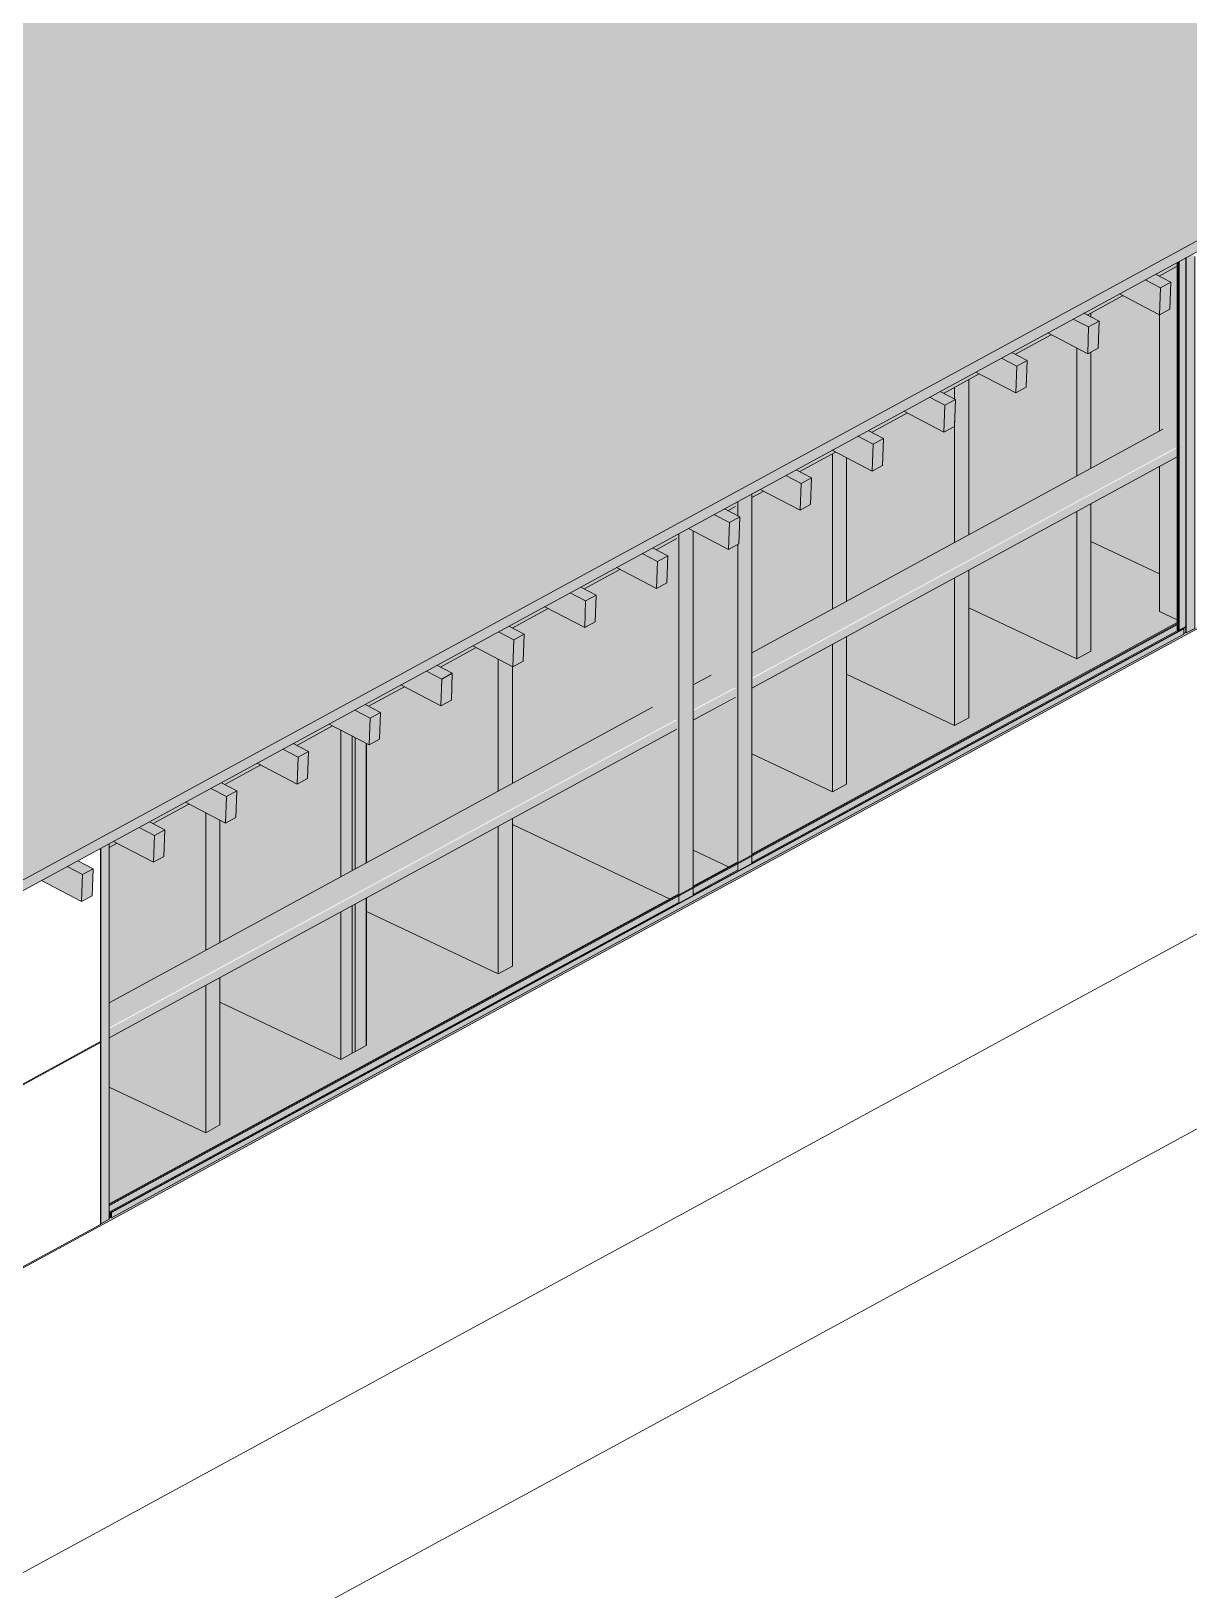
# Model space of a CAD drawing. Header units: inches. Extents: x 27328 to 52026, y -4075 to 4147.
# Drawn here: x 33915.2 to 34180.2, y 1420 to 1776.8 of the extents above; entities that cross this region are included whole.
import ezdxf

# ---------------------------------------------------------------- set-up
doc = ezdxf.new("R2010")
doc.units = ezdxf.units.IN
doc.header["$MEASUREMENT"] = 0
for name, color, linetype, lineweight in [('A-GLAZ-CWMG', 51, 'Continuous', 9), ('A-ROOF', 132, 'Continuous', 9), ('A-WALL', 113, 'Continuous', 9), ('A-WALL-PATT', 111, 'Continuous', 9), ('C-BLDG-PADS', 91, 'Continuous', 9), ('C-TOPO', 7, 'Continuous', 9), ('Conc', 7, 'Continuous', 9), ('I-WALL', 2, 'Continuous', 9), ('L-SITE-WALL', 31, 'Continuous', 9), ('S-BEAM', 12, 'Continuous', 9), ('S-COLS', 52, 'Continuous', 9)]:
    doc.layers.add(name, color=color, linetype=linetype, lineweight=lineweight)

# ---------------------------------------------------------------- blocks, each defined once
blk = doc.blocks.new('W-Wide Flange-Column - B2_D-V4-Axon - Looking North East')
at = {"layer": 'S-COLS'}
h = blk.add_hatch(color=256, dxfattribs=at)
h.paths.add_polyline_path([(33991.9, 1544.69), (33991.91, 1544.7), (33991.9, 1556.12)], flags=0)
h.paths.add_polyline_path([(33991.9, 1586.44), (33991.91, 1586.45), (33991.9, 1613.43)], flags=0)
for p, q in [((33991.91, 1613.76), (33991.91, 1586.54)), ((33991.91, 1578.38), (33991.91, 1544.7))]:
    blk.add_line(p, q, dxfattribs=at)
blk = doc.blocks.new('Girt_C - 8_D-1056689-Axon - Looking North East')
at = {"layer": 'S-BEAM'}
h = blk.add_hatch(color=256, dxfattribs=at)
h.paths.add_polyline_path([(33933.06, 1589.98), (33934.83, 1590.94), (33934.03, 1591.35), (33933.06, 1590.83)], flags=0)
h.paths.add_polyline_path([(33943.08, 1595.43), (33951.28, 1599.89), (33950.48, 1600.31), (33942.28, 1595.84), (33942.89, 1595.52)], flags=0)
h.paths.add_polyline_path([(33959.53, 1604.38), (33967.73, 1608.84), (33966.93, 1609.26), (33958.73, 1604.8), (33959.34, 1604.48)], flags=0)
h.paths.add_polyline_path([(33975.98, 1613.33), (33984.18, 1617.79), (33983.38, 1618.21), (33975.18, 1613.75), (33975.79, 1613.43)], flags=0)
h.paths.add_polyline_path([(33992.43, 1622.28), (34000.63, 1626.75), (33999.83, 1627.16), (33991.63, 1622.7), (33992.24, 1622.38)], flags=0)
h.paths.add_polyline_path([(34008.88, 1631.24), (34017.08, 1635.7), (34016.28, 1636.12), (34008.08, 1631.65), (34008.69, 1631.33)], flags=0)
h.paths.add_polyline_path([(34025.33, 1640.19), (34033.53, 1644.65), (34032.73, 1645.07), (34024.53, 1640.61), (34025.14, 1640.29)], flags=0)
h.paths.add_polyline_path([(34041.78, 1649.14), (34049.98, 1653.6), (34049.18, 1654.02), (34040.98, 1649.56), (34041.6, 1649.24)], flags=0)
h.paths.add_polyline_path([(34058.23, 1658.09), (34062.96, 1660.67), (34062.96, 1661.52), (34057.43, 1658.51), (34058.05, 1658.19)], flags=0)
h.paths.add_polyline_path([(34074.68, 1667.05), (34076.43, 1668), (34076.43, 1668.85), (34073.88, 1667.46), (34074.5, 1667.14)], flags=0)
h.paths.add_polyline_path([(34080.19, 1670.04), (34082.88, 1671.51), (34082.08, 1671.92), (34080.19, 1670.89)], flags=0)
h.paths.add_polyline_path([(34091.13, 1676), (34099.33, 1680.46), (34098.53, 1680.88), (34090.33, 1676.42), (34090.95, 1676.1)], flags=0)
h.paths.add_polyline_path([(34107.58, 1684.95), (34115.78, 1689.41), (34114.98, 1689.83), (34106.79, 1685.37), (34107.4, 1685.05)], flags=0)
h.paths.add_polyline_path([(34124.04, 1693.9), (34132.23, 1698.36), (34131.44, 1698.78), (34123.24, 1694.32), (34123.85, 1694)], flags=0)
h.paths.add_polyline_path([(34140.49, 1702.86), (34148.69, 1707.32), (34147.89, 1707.73), (34139.69, 1703.27), (34140.3, 1702.95)], flags=0)
h.paths.add_polyline_path([(34156.94, 1711.81), (34165.14, 1716.27), (34164.34, 1716.69), (34156.14, 1712.22), (34156.81, 1711.88)], flags=0)
h.paths.add_polyline_path([(34173.39, 1720.76), (34177.53, 1723.01), (34177.53, 1723.87), (34172.59, 1721.18), (34173.2, 1720.86)], flags=0)
for p, q in [((34173.39, 1720.76), (34177.53, 1723.01)), ((34157.06, 1711.88), (34165.14, 1716.27)), ((34140.49, 1702.86), (34148.69, 1707.32)), ((34124.04, 1693.9), (34132.23, 1698.36)), ((34107.58, 1684.95), (34115.78, 1689.41)), ((34091.13, 1676), (34099.33, 1680.46)), ((34080.19, 1670.04), (34082.88, 1671.51)), ((34074.68, 1667.05), (34076.43, 1668)), ((34058.23, 1658.09), (34062.96, 1660.67)), ((34041.78, 1649.14), (34049.98, 1653.6)), ((34025.33, 1640.19), (34033.53, 1644.65)), ((34008.88, 1631.24), (34017.08, 1635.7)), ((33992.43, 1622.28), (34000.63, 1626.75)), ((33975.98, 1613.33), (33984.18, 1617.79)), ((33959.53, 1604.38), (33967.73, 1608.84)), ((33943.08, 1595.43), (33951.28, 1599.89)), ((33933.06, 1589.98), (33934.83, 1590.94))]:
    blk.add_line(p, q, dxfattribs=at)
blk = doc.blocks.new('Rectangular Mullion - Profile_Polycarbonate_Lower-1032841-Axon - Looking North East')
at = {"layer": 'A-GLAZ-CWMG'}
h = blk.add_hatch(color=256, dxfattribs=at)
h.paths.add_polyline_path([(33933.06, 1508.13), (34063.48, 1579.1), (34063.23, 1579.22), (33933.06, 1508.34)], flags=0)
h.paths.add_polyline_path([(34066.72, 1580.86), (34076.95, 1586.43), (34076.69, 1586.55), (34066.72, 1581.01)], flags=0)
h.paths.add_polyline_path([(34080.19, 1588.19), (34177.57, 1641.41), (34177.53, 1641.43), (34080.19, 1588.46)], flags=0)
h = blk.add_hatch(color=256, dxfattribs=at)
h.paths.add_polyline_path([(33933.06, 1506.46), (34063.27, 1577.32), (34063.27, 1578.77), (33933.06, 1507.71), (33933.06, 1507.5)], flags=0)
h.paths.add_polyline_path([(34066.72, 1579.2), (34076.74, 1584.65), (34076.74, 1586.1), (34066.72, 1580.65)], flags=0)
h.paths.add_polyline_path([(34080.19, 1586.53), (34177.57, 1639.53), (34177.57, 1640.97), (34080.19, 1587.98)], flags=0)
for points in [[(33933.6, 1505.17), (34179.08, 1638.76), (34179.08, 1640.01), (33933.6, 1506.42)], [(33933.46, 1505.29), (33933.6, 1505.37), (33933.6, 1506.51), (33933.06, 1506.46), (33933.06, 1505.47)]]:
    blk.add_hatch(color=256, dxfattribs=at).paths.add_polyline_path(points, flags=0)
for p, q in [((33933.06, 1508.13), (34177.79, 1641.3)), ((34080.19, 1588.46), (34177.53, 1641.43)), ((34177.53, 1641.43), (34177.79, 1641.3)), ((34177.79, 1641.3), (34177.79, 1641.09)), ((33933.06, 1507.91), (34177.79, 1641.09)), ((33933.51, 1506.46), (34178.99, 1640.06)), ((33933.6, 1506.42), (34179.08, 1640.01)), ((33933.6, 1505.17), (34179.08, 1638.76)), ((34080.19, 1586.53), (34177.57, 1639.53)), ((34177.57, 1640.97), (34177.57, 1639.53)), ((34177.57, 1639.53), (34177.81, 1639.41)), ((34178.99, 1640.06), (34179.08, 1640.01)), ((34179.08, 1640.01), (34179.08, 1638.76)), ((34066.72, 1581.13), (34076.69, 1586.55)), ((34066.72, 1579.2), (34076.74, 1584.65)), ((33933.06, 1508.39), (34063.23, 1579.22)), ((33933.06, 1506.46), (34063.27, 1577.32)), ((33933.6, 1506.42), (33933.51, 1506.46)), ((33933.51, 1506.41), (33933.55, 1506.39)), ((33933.55, 1506.39), (33933.55, 1505.24)), ((33933.6, 1505.17), (33933.6, 1506.42)), ((33933.46, 1505.29), (33933.06, 1505.47)), ((33933.06, 1505.42), (33933.4, 1505.26))]:
    blk.add_line(p, q, dxfattribs=at)
blk = doc.blocks.new('Rectangular Mullion - Profile_Polycarbonate_Upper and left-791730-Axon - Looking North East')
at = {"layer": 'A-GLAZ-CWMG'}
blk.add_hatch(color=256, dxfattribs=at).paths.add_polyline_path([(33931.13, 1503.82), (33933.06, 1504.87), (33933.06, 1590.83), (33931.13, 1589.78), (33931.13, 1537.39)], flags=0)
for p, q in [((33931.13, 1589.78), (33931.13, 1503.82)), ((33933.06, 1590.83), (33933.06, 1504.87)), ((33933.06, 1504.87), (33931.13, 1503.82))]:
    blk.add_line(p, q, dxfattribs=at)
blk = doc.blocks.new('Rectangular Mullion - Profile_Polycarbonate_right-V34-Axon - Looking North East')
at = {"layer": 'A-GLAZ-CWMG'}
for points in [[(34177.79, 1641.3), (34177.79, 1724.01), (34177.53, 1723.63), (34177.57, 1641.41)], [(34177.96, 1639.68), (34179.53, 1640.54), (34179.53, 1724.96), (34177.96, 1724.1), (34177.96, 1640.01)], [(34179.62, 1639.05), (34181.55, 1640.1), (34181.55, 1725.24), (34180.79, 1725.64), (34179.62, 1725), (34179.62, 1668.25)], [(34177.81, 1639.41), (34177.96, 1639.52), (34177.79, 1639.42)]]:
    blk.add_hatch(color=256, dxfattribs=at).paths.add_polyline_path(points, flags=0)
for p, q in [((34177.53, 1641.33), (34177.53, 1723.87)), ((34177.79, 1639.4), (34177.79, 1724.01)), ((34177.96, 1639.49), (34177.96, 1724.1)), ((34179.53, 1639.09), (34179.53, 1724.96)), ((34179.62, 1639.05), (34179.62, 1725)), ((34181.55, 1640.1), (34181.55, 1725.24)), ((34179.53, 1640.54), (34177.96, 1639.68)), ((34179.62, 1639.05), (34179.53, 1639.09)), ((34181.55, 1640.1), (34179.62, 1639.05))]:
    blk.add_line(p, q, dxfattribs=at)
blk = doc.blocks.new('Dimension Lumber - 4x8-V53-Axon - Looking North East')
at = {"layer": 'S-BEAM'}
for points in [[(32281.68, 682.38), (32281.9, 688.52), (32278.38, 690.35), (32272.52, 687.16), (32279.08, 683.74)], [(32281.9, 688.52), (32284.28, 689.82), (32280.77, 691.65), (32278.38, 690.35)], [(32281.68, 682.38), (32284.06, 683.68), (32284.28, 689.82), (32281.9, 688.52)]]:
    blk.add_hatch(color=256, dxfattribs=at).paths.add_polyline_path(points, flags=0)
for p, q in [((32278.38, 690.35), (32281.9, 688.52)), ((32284.28, 689.82), (32280.77, 691.65)), ((32284.28, 689.82), (32281.9, 688.52)), ((32284.06, 683.68), (32284.28, 689.82)), ((32281.68, 682.38), (32272.52, 687.16)), ((32281.9, 688.52), (32281.68, 682.38)), ((32281.68, 682.38), (32284.06, 683.68))]:
    blk.add_line(p, q, dxfattribs=at)
blk = doc.blocks.new('Girt_C - 8_D-1076207-Axon - Looking North East')
at = {"layer": 'S-BEAM'}
h = blk.add_hatch(color=256, dxfattribs=at)
h.paths.add_polyline_path([(33933.06, 1548.7), (34062.83, 1619.32), (34057.25, 1621.96), (33933.06, 1554.38)], flags=0)
h.paths.add_polyline_path([(34066.72, 1621.44), (34076.29, 1626.65), (34070.72, 1629.29), (34066.72, 1627.11), (34066.72, 1624.63)], flags=0)
h.paths.add_polyline_path([(34080.19, 1628.77), (34177.53, 1681.74), (34177.53, 1683.93), (34174.11, 1685.55), (34080.19, 1634.44)], flags=0)
h = blk.add_hatch(color=256, dxfattribs=at)
h.paths.add_polyline_path([(33933.06, 1548.4), (34062.89, 1619.27), (34062.83, 1619.32), (33933.06, 1548.46)], flags=0)
h.paths.add_polyline_path([(34066.72, 1621.14), (34076.36, 1626.6), (34076.29, 1626.65), (34066.72, 1621.21)], flags=0)
h.paths.add_polyline_path([(34080.19, 1628.47), (34177.53, 1681.65), (34177.53, 1681.74), (34080.19, 1628.54)], flags=0)
h = blk.add_hatch(color=256, dxfattribs=at)
h.paths.add_polyline_path([(33933.06, 1546.36), (34062.96, 1617.05), (34062.96, 1619.09), (33933.06, 1548.4)], flags=0)
h.paths.add_polyline_path([(34066.72, 1619.1), (34076.43, 1624.63), (34076.43, 1626.42), (34066.72, 1621.14)], flags=0)
h.paths.add_polyline_path([(34080.19, 1626.43), (34177.53, 1679.4), (34177.53, 1681.44), (34080.19, 1628.47)], flags=0)
for p, q in [((34174.26, 1685.69), (34080.19, 1634.5)), ((34080.19, 1626.43), (34177.53, 1679.4)), ((34070.87, 1629.42), (34066.72, 1627.17)), ((34066.72, 1619.1), (34076.43, 1624.38)), ((34057.4, 1622.09), (33933.06, 1554.43)), ((33933.06, 1546.36), (34062.96, 1617.05))]:
    blk.add_line(p, q, dxfattribs=at)

msp = doc.modelspace()

# ---------------------------------------------------------------- hatches: boundary and pattern name
at = {"layer": 'A-ROOF'}
h = msp.add_hatch(color=256, dxfattribs=at)
h.paths.add_polyline_path([(32261.67, 683.74), (33049.81, 1112.64), (33068.14, 1103.12), (33270.74, 1213.38), (33252.46, 1222.92), (34433.15, 1865.45), (34451.48, 1855.93), (34656.34, 1967.42), (34595.39, 1999.24), (34187.01, 1777.16), (34184.42, 1778.45), (34184.42, 1778.96), (33923.66, 1917.79), (33923.66, 1930.81), (33911.83, 1937.02), (33911.83, 1956.72), (33908.61, 1959.91), (31974.18, 907.2), (32231.16, 785.66), (32231.16, 712.57), (32219.06, 705.98), (32240.05, 695.02)], flags=0)
h.paths.add_polyline_path([(31959.13, 861.41), (31959.13, 899.01), (31922.17, 878.89), (31958.7, 861.61)], flags=0)
h.paths.add_polyline_path([(34220.43, 1876.92), (34514.9, 2037.17), (34278.78, 2160.43), (34278.78, 2161.36), (33964.24, 1990.18), (33996.24, 1975.05), (33996.24, 1964.95), (34001.34, 1962.54), (34001.34, 1958.24), (34002.23, 1957.2), (34001.34, 1955.04), (34001.34, 1946.11), (34115.4, 1892.17), (34115.4, 1908.08), (34030.85, 1948.06), (34030.85, 2006.34), (34074.07, 2029.86), (34106.8, 2014.38), (34106.8, 2047.67), (34150.01, 2071.19), (34234.77, 2031.1), (34234.77, 1972.83), (34191.55, 1949.31), (34158.82, 1964.79), (34158.82, 1932.46), (34220.43, 1903.32), (34220.43, 1879.49)], flags=0)
msp.add_hatch(color=256, dxfattribs=at).paths.add_polyline_path([(33254.78, 1221.71), (34433.15, 1862.97), (34433.15, 1865.45), (33252.46, 1222.92)], flags=0)
at = {"layer": 'A-WALL-PATT'}
h = msp.add_hatch(dxfattribs=at)
h.set_pattern_fill('FP_2', color=256, style=0, pattern_type=2)
h.set_pattern_definition([(28.555, (33799.63, 1432.37), (-131.61, 94.7), [37.264, -112.57]), (90, (33799.63, 1432.37), (-131.605, -71.62), [82.944, -83.375]), (208.56, (33832.36, 1533.12), (-131.6, 94.7), [37.264, -112.57]), (90, (33832.36, 1450.18), (-131.6, -71.62), [82.944, -83.375]), (208.56, (33832.36, 1533.34), (-131.6, 94.7), [37.264, -112.57]), (90, (33832.36, 1533.34), (-131.6, -71.62), [82.944, -83.375]), (28.555, (33799.63, 1598.47), (-131.61, 94.7), [37.264, -112.57]), (90, (33799.63, 1515.53), (-131.6, -71.62), [82.944, -83.375]), (28.55, (33832.53, 1491.64), (-131.6, 94.7), [37.264, -112.57]), (90, (33832.53, 1450.06), (-131.6, -71.62), [41.58, -124.74]), (90, (33865.26, 1467.87), (-131.6, -71.62), [41.58, -124.74]), (28.555, (33832.53, 1574.8), (-131.6, 94.7), [37.264, -112.57]), (90, (33832.53, 1491.85), (-131.6, -71.62), [82.944, -83.375]), (208.56, (33865.26, 1509.67), (-131.6, 94.7), [37.264, -112.57]), (90, (33865.26, 1509.67), (-131.6, -71.62), [82.944, -83.375]), (90, (33832.53, 1575.01), (-131.605, -71.62), [41.364, -124.955]), (208.555, (33865.26, 1592.83), (-131.6, 94.7), [37.264, -112.57]), (90, (33865.26, 1592.83), (-131.605, -71.62), [41.364, -124.955]), (28.55, (33865.43, 1468.18), (-131.6, 94.7), [37.264, -112.57]), (90, (33865.43, 1468.18), (-131.6, -71.62), [82.944, -83.375]), (208.555, (33898.16, 1568.93), (-131.6, 94.7), [37.264, -112.57]), (90, (33898.16, 1485.99), (-131.6, -71.62), [82.944, -83.375]), (208.555, (33898.16, 1569.15), (-131.6, 94.7), [37.264, -112.57]), (90, (33898.16, 1569.15), (-131.6, -71.62), [82.944, -83.375]), (208.555, (33898.16, 1652.1), (-131.605, 94.7), [37.264, -112.567]), (90, (33865.43, 1551.34), (-131.6, -71.62), [82.944, -83.375]), (28.55, (33898.33, 1527.45), (-131.6, 94.7), [37.264, -112.57]), (90, (33898.33, 1485.87), (-131.6, -71.62), [41.58, -124.74]), (90, (33931.06, 1503.68), (-131.6, -71.62), [41.58, -124.74]), (28.555, (33898.33, 1610.6), (-131.61, 94.7), [37.264, -112.57]), (90, (33898.33, 1527.66), (-131.6, -71.62), [82.944, -83.375]), (208.555, (33931.06, 1545.47), (-131.6, 94.7), [37.264, -112.57]), (90, (33931.06, 1545.47), (-131.605, -71.62), [82.944, -83.375]), (90, (33898.33, 1610.82), (-131.605, -71.62), [41.364, -124.955]), (208.555, (33931.06, 1628.63), (-131.605, 94.7), [37.264, -112.567]), (90, (33931.06, 1628.63), (-131.605, -71.62), [41.364, -124.955])])
h.paths.add_polyline_path([(33800.19, 1432.46), (33931.06, 1503.68), (33931.06, 1589.74), (33925.83, 1586.89), (33929.34, 1585.06), (33929.12, 1578.92), (33926.74, 1577.62), (33917.58, 1582.4), (33909.38, 1577.94), (33912.89, 1576.1), (33912.67, 1569.97), (33910.29, 1568.67), (33901.13, 1573.45), (33892.93, 1568.99), (33896.44, 1567.15), (33896.22, 1561.01), (33893.84, 1559.71), (33884.68, 1564.5), (33876.48, 1560.03), (33879.99, 1558.2), (33879.77, 1552.06), (33877.39, 1550.76), (33868.23, 1555.54), (33860.03, 1551.08), (33863.54, 1549.25), (33863.32, 1543.11), (33860.93, 1541.81), (33851.78, 1546.59), (33843.58, 1542.13), (33847.09, 1540.29), (33846.87, 1534.16), (33844.48, 1532.86), (33835.32, 1537.64), (33827.13, 1533.18), (33830.64, 1531.34), (33830.42, 1525.2), (33828.03, 1523.9), (33818.87, 1528.69), (33810.67, 1524.22), (33814.19, 1522.39), (33813.97, 1516.25), (33811.58, 1514.95), (33802.42, 1519.73), (33799.63, 1518.21), (33799.63, 1515), (33800.19, 1515.31), (33800.19, 1432.7)], flags=0)
at = {"layer": 'C-BLDG-PADS'}
h = msp.add_hatch(color=256, dxfattribs=at)
h.paths.add_polyline_path([(32911.75, 1442), (32912.46, 1442.38), (32912.43, 1459.32), (32910.55, 1467.28), (32910.55, 1448.74), (32909.88, 1448.53), (32911.74, 1442.05)], flags=0)
h.paths.add_polyline_path([(32915.89, 1444.25), (32967.74, 1472.47), (32934.47, 1488.21), (32912.24, 1475.99), (32913.78, 1469.75), (32915.11, 1462.31), (32915.98, 1453.41), (32916.03, 1450.14), (32916.02, 1445.34)], flags=0)
h.paths.add_polyline_path([(32908.49, 1452.4), (32908.42, 1474.03), (32903.8, 1471.51), (32903.8, 1464.65), (32903.27, 1464.39), (32905.36, 1460.07), (32907.48, 1455.22)], flags=0)
h.paths.add_polyline_path([(32901.73, 1467.4), (32901.73, 1470.39), (32900.44, 1469.69), (32901.35, 1468.14)], flags=0)
h.paths.add_polyline_path([(32897.12, 1475.23), (32901.73, 1477.74), (32901.73, 1489.23), (32899.19, 1493.77), (32896.4, 1498.35), (32894.28, 1501.52), (32894.25, 1480.18), (32893.86, 1480.11), (32894.28, 1479.47)], flags=0)
h.paths.add_polyline_path([(32903.8, 1478.86), (32906.07, 1480.1), (32903.8, 1485.2), (32903.8, 1478.96)], flags=0)
h.paths.add_polyline_path([(32907.2, 1480.72), (32907.24, 1480.74), (32905.65, 1484.51), (32903.8, 1488.38), (32903.89, 1487.89), (32906.51, 1482.31), (32907.15, 1480.85)], flags=0)
h.paths.add_polyline_path([(32910.16, 1482.32), (32927.25, 1491.62), (32899.25, 1504.67), (32903.11, 1498.07), (32905.75, 1492.84), (32908.23, 1487.42), (32910.13, 1482.41)], flags=0)
h.paths.add_polyline_path([(32892.23, 1482.36), (32892.01, 1503.66), (32892.01, 1503.51), (32891.79, 1497.37), (32890.08, 1496.44), (32890.08, 1485.23), (32891.26, 1483.65)], flags=0)
h.paths.add_polyline_path([(32901.73, 1492.08), (32901.55, 1493.03), (32899.12, 1497.34), (32894.98, 1503.93), (32894.28, 1504.67), (32894.49, 1503.65), (32899.86, 1495.26), (32901.55, 1492.4)], flags=0)
h.paths.add_polyline_path([(33933.06, 1505.07), (33933.46, 1505.29), (33933.06, 1505.24)], flags=0)
h.paths.add_polyline_path([(33933.06, 1508.39), (34061.32, 1578.19), (34025.36, 1595.2), (34025.36, 1562.82), (34022.12, 1561.06), (33991.91, 1575.34), (33991.9, 1544.61), (33986.1, 1541.46), (33958.36, 1554.58), (33958.36, 1526.44), (33955.13, 1524.68), (33933.06, 1535.12), (33933.06, 1524.68)], flags=0)
h.paths.add_polyline_path([(34066.72, 1581.13), (34074.79, 1585.52), (34066.72, 1589.33), (34066.72, 1584.5)], flags=0)
h.paths.add_polyline_path([(34080.19, 1588.46), (34177.53, 1641.43), (34177.53, 1642.09), (34173.51, 1643.99), (34173.51, 1652.57), (34157.77, 1660.02), (34157.77, 1634.88), (34154.53, 1633.12), (34129.81, 1644.81), (34129.81, 1619.66), (34126.57, 1617.9), (34101.85, 1629.59), (34101.85, 1604.45), (34098.62, 1602.69), (34080.19, 1611.4), (34080.19, 1601.65)], flags=0)
h.paths.add_polyline_path([(34179.08, 1638.96), (34179.53, 1639.2), (34179.53, 1640.54), (34179.04, 1640.03), (34179.08, 1640.01), (34179.08, 1639.49)], flags=0)
h.paths.add_polyline_path([(33924.57, 1996.85), (33922.34, 2002.18), (33920.12, 2008.61), (33918.51, 2015.7), (33917.9, 2019.99), (33917.48, 2023.16), (33894.91, 2010.87), (33924.51, 1996.88)], flags=0)
h.paths.add_polyline_path([(33950.61, 2007.34), (34028.6, 2049.79), (34028.22, 2050.26), (34027.72, 2051.47), (34027.63, 2052.7), (34027.63, 2083.1), (33945.45, 2038.38), (33945.61, 2023.84), (33946.32, 2019.21), (33947.31, 2015.35), (33949.11, 2010.43), (33950.4, 2007.74)], flags=0)
h.paths.add_polyline_path([(33887.68, 2014.29), (33917.48, 2030.51), (33917.31, 2061.62), (33911.95, 2058.56), (33911.73, 2052.42), (33909.34, 2051.12), (33903.56, 2054.14), (33895.5, 2049.6), (33895.28, 2043.47), (33892.89, 2042.17), (33887.11, 2045.19), (33879.05, 2040.65), (33878.83, 2034.51), (33877.12, 2033.58), (33877.12, 2019.29), (33881.47, 2017.23)], flags=0)
h.paths.add_polyline_path([(33945.45, 2045.73), (34027.63, 2090.61), (34027.41, 2099.07), (34026.62, 2103.94), (34025.69, 2107.33), (34023.84, 2112.29), (34022.64, 2114.76), (34018.71, 2116.81), (34010.66, 2112.27), (34010.43, 2106.13), (34008.05, 2104.83), (34002.26, 2107.85), (33994.2, 2103.32), (33993.98, 2097.18), (33991.6, 2095.88), (33985.81, 2098.9), (33977.75, 2094.37), (33977.53, 2088.23), (33975.15, 2086.93), (33969.36, 2089.95), (33961.3, 2085.41), (33961.08, 2079.27), (33958.7, 2077.98), (33952.91, 2081), (33945.01, 2076.69), (33945.21, 2075.29), (33945.45, 2060.85)], flags=0)
h.paths.add_polyline_path([(34074.52, 2074.78), (34104.63, 2091.16), (34085.28, 2100.17), (34085.13, 2100.12), (34081.68, 2098.24), (34081.68, 2095.38), (34081.39, 2095.22), (34075.53, 2097.98), (34075.53, 2104.92), (34074.52, 2105.4), (34074.52, 2104.47)], flags=0)
h = msp.add_hatch(color=256, dxfattribs=at)
h.paths.add_polyline_path([(31717.49, 298.78), (31719.45, 299.85), (31717.35, 300.84), (31715.39, 299.78), (31717.35, 298.85)], flags=0)
h.paths.add_polyline_path([(31713.5, 305.08), (31713.5, 375.66), (31692.98, 385.34), (31692.98, 314.79), (31711.23, 306.16)], flags=0)
h.paths.add_polyline_path([(31722.01, 305.1), (31740.71, 315.28), (31740.71, 362.8), (31722.01, 371.64), (31722.01, 314.09)], flags=0)
h.paths.add_polyline_path([(31609.04, 354.49), (31609.04, 413.89), (31587.1, 424.27), (31587.1, 364.86), (31598.23, 359.6)], flags=0)
h.paths.add_polyline_path([(31844.06, 371.52), (31864.08, 382.42), (31864.08, 460.08), (31844.06, 449.18), (31844.06, 381.23)], flags=0)
h.paths.add_polyline_path([(31683, 408.09), (31683, 413.25), (31678.18, 410.37), (31682.26, 408.44)], flags=0)
h.paths.add_polyline_path([(31785.52, 429.35), (31790.06, 431.82), (31790.06, 455.39), (31770.04, 443.44), (31770.04, 436.67), (31779.12, 432.37)], flags=0)
h.paths.add_polyline_path([(31353.99, 470.7), (31353.99, 512.4), (31235.61, 568.39), (31235.61, 545.06), (31235.32, 544.9), (31230.87, 546.77), (31230.56, 546.67), (31225.34, 543.83), (31225.34, 539.47), (31225.05, 539.31), (31216.27, 543.46), (31216.27, 577.54), (31059.15, 651.85), (31059.15, 628.52), (31058.86, 628.36), (31054.4, 630.23), (31054.1, 630.13), (31048.88, 627.29), (31048.88, 622.93), (31048.58, 622.77), (31039.8, 626.92), (31039.8, 661), (30970.65, 693.7), (30970.81, 655.69), (31353.34, 474.62), (31353.34, 472.85), (31351.77, 472.1), (30969.2, 653.04), (30969.38, 654.3), (30968.71, 654.71), (30968.62, 653.31), (30966.3, 654.34), (30966.02, 654.19), (31353.34, 471)], flags=0)
h.paths.add_polyline_path([(31353.99, 520.08), (31353.99, 553.86), (31355.45, 553.16), (31355.45, 554.03), (31356.49, 554.83), (31353.37, 556.31), (31349.22, 554.06), (31346.86, 555.17), (31346.66, 559.48), (31335.72, 564.66), (31331.57, 562.4), (31329.22, 563.52), (31329.01, 567.83), (31318.07, 573), (31313.93, 570.75), (31311.57, 571.86), (31311.37, 576.18), (31300.43, 581.35), (31296.28, 579.09), (31293.93, 580.21), (31293.72, 584.52), (31282.78, 589.69), (31278.63, 587.44), (31276.28, 588.55), (31276.07, 592.87), (31265.13, 598.04), (31260.99, 595.78), (31258.63, 596.9), (31258.43, 601.21), (31247.49, 606.39), (31243.34, 604.13), (31240.99, 605.24), (31240.78, 609.56), (31235.61, 612), (31235.61, 576.07), (31353.39, 520.37)], flags=0)
h.paths.add_polyline_path([(31216.27, 585.22), (31216.27, 621.15), (31212.2, 623.08), (31208.05, 620.82), (31205.69, 621.94), (31205.49, 626.25), (31194.55, 631.42), (31190.4, 629.17), (31188.05, 630.28), (31187.84, 634.6), (31176.9, 639.77), (31172.75, 637.51), (31170.4, 638.63), (31170.19, 642.94), (31159.26, 648.11), (31155.11, 645.86), (31152.75, 646.97), (31152.55, 651.29), (31141.61, 656.46), (31137.46, 654.21), (31135.11, 655.32), (31134.9, 659.63), (31123.96, 664.81), (31119.82, 662.55), (31117.46, 663.66), (31117.26, 667.98), (31106.32, 673.15), (31102.17, 670.9), (31099.82, 672.01), (31099.61, 676.32), (31088.67, 681.5), (31084.52, 679.24), (31082.17, 680.36), (31081.96, 684.67), (31071.03, 689.84), (31066.88, 687.59), (31064.52, 688.7), (31064.32, 693.02), (31059.15, 695.46), (31059.15, 659.53), (31175.26, 604.61)], flags=0)
h.paths.add_polyline_path([(32281.36, 605.64), (32591.93, 774.65), (32591.47, 774.78), (32589.53, 773.82), (32589.53, 775.26), (32589.04, 774.76), (32589.09, 774.74), (32589.04, 773.46), (32283.46, 607.27), (32282.04, 607.94), (32282, 607.24), (32281.36, 606.9), (32281.36, 606.53)], flags=0)
h.paths.add_polyline_path([(32282.04, 609.91), (32587.53, 776.15), (32587.53, 814.13), (32412.65, 718.96), (32412.65, 685.27), (32407.19, 682.3), (32406.87, 682.45), (32406.87, 685.12), (32398.82, 688.69), (32398.51, 688.6), (32396.35, 687.42), (32396.04, 687.57), (32396.04, 709.92), (32282.04, 647.88), (32282.04, 621.33)], flags=0)
h.paths.add_polyline_path([(32282.04, 655.94), (32396.04, 717.98), (32396.04, 745.46), (32388.47, 749.41), (32380.27, 744.95), (32382.99, 743.53), (32382.77, 737.39), (32380.38, 736.09), (32372.02, 740.46), (32363.82, 736), (32366.54, 734.58), (32366.32, 728.44), (32363.93, 727.14), (32355.57, 731.51), (32347.37, 727.04), (32350.09, 725.63), (32349.87, 719.49), (32347.48, 718.19), (32339.12, 722.55), (32330.92, 718.09), (32333.64, 716.67), (32333.41, 710.54), (32331.03, 709.24), (32322.67, 713.6), (32314.47, 709.14), (32317.18, 707.72), (32316.96, 701.58), (32314.58, 700.28), (32306.22, 704.65), (32298.02, 700.19), (32300.73, 698.77), (32300.51, 692.63), (32298.13, 691.33), (32289.77, 695.7), (32281.57, 691.24), (32284.28, 689.82), (32284.06, 683.68), (32282.04, 682.38), (32282.04, 664.95)], flags=0)
h.paths.add_polyline_path([(31039.8, 668.68), (31039.8, 704.61), (31035.73, 706.54), (31031.58, 704.28), (31029.23, 705.39), (31029.02, 709.71), (31018.09, 714.88), (31013.94, 712.63), (31011.58, 713.74), (31011.38, 718.05), (31000.44, 723.23), (30996.29, 720.97), (30993.94, 722.08), (30993.73, 726.4), (30982.79, 731.57), (30978.65, 729.32), (30976.29, 730.43), (30976.09, 734.75), (30970.65, 737.32), (30970.65, 701.38), (31032.87, 671.96)], flags=0)
h.paths.add_polyline_path([(32256.37, 676.35), (32257.97, 677.22), (32256.69, 677.7), (32255.36, 676.83), (32256.09, 676.48)], flags=0)
h.paths.add_polyline_path([(32266.22, 681.71), (32274.42, 686.17), (32273.32, 686.74), (32265.12, 682.28), (32265.45, 682.11)], flags=0)
h.paths.add_polyline_path([(32412.65, 727.02), (32587.53, 822.19), (32587.53, 855.98), (32585.88, 856.84), (32577.68, 852.38), (32580.39, 850.96), (32580.17, 844.82), (32577.79, 843.52), (32569.43, 847.89), (32561.23, 843.43), (32563.94, 842.01), (32563.72, 835.87), (32561.34, 834.57), (32552.98, 838.94), (32544.78, 834.47), (32547.49, 833.06), (32547.27, 826.92), (32544.89, 825.62), (32536.53, 829.98), (32528.33, 825.52), (32531.04, 824.1), (32530.82, 817.96), (32528.44, 816.67), (32520.07, 821.03), (32511.88, 816.57), (32514.59, 815.15), (32514.37, 809.01), (32511.98, 807.71), (32503.62, 812.08), (32495.42, 807.62), (32498.14, 806.2), (32497.92, 800.06), (32495.53, 798.76), (32487.17, 803.13), (32478.97, 798.66), (32481.69, 797.25), (32481.47, 791.11), (32479.08, 789.81), (32470.72, 794.17), (32462.52, 789.71), (32465.24, 788.29), (32465.02, 782.16), (32462.63, 780.86), (32454.27, 785.22), (32446.07, 780.76), (32448.79, 779.34), (32448.57, 773.2), (32446.18, 771.9), (32437.82, 776.27), (32429.62, 771.81), (32432.34, 770.39), (32432.12, 764.25), (32429.73, 762.95), (32421.37, 767.32), (32413.17, 762.85), (32415.89, 761.44), (32415.67, 755.3), (32413.28, 754), (32412.65, 754.33), (32412.65, 736)], flags=0)
h.paths.add_polyline_path([(30965.66, 737.59), (30966.55, 738.07), (30966.55, 739.26), (30966.17, 739.43), (30966.17, 738.49), (30965.66, 738.21)], flags=0)
h.paths.add_polyline_path([(32615.74, 787.61), (33010.27, 1002.31), (33009.83, 1002.35), (32615.74, 787.89)], flags=0)
h.paths.add_polyline_path([(30530.56, 864.55), (30530.56, 901.84), (30529.76, 902.22), (30529.76, 878.9), (30529.47, 878.73), (30525.01, 880.6), (30524.71, 880.5), (30519.49, 877.66), (30519.49, 873.3), (30519.19, 873.14), (30514.71, 875.26), (30511.55, 873.54), (30529.47, 865.07)], flags=0)
h.paths.add_polyline_path([(30530.56, 909.52), (30530.56, 942.43), (30529.76, 942.81), (30529.76, 909.9)], flags=0)
h.paths.add_polyline_path([(30531.93, 942.64), (30531.93, 943.18), (30531.4, 942.9)], flags=0)
h.paths.add_polyline_path([(30325.48, 957.13), (30325.48, 958.17), (30321.99, 959.84), (30321.99, 960.19), (30320.6, 959.44), (30321.99, 958.78)], flags=0)
h.paths.add_polyline_path([(33134.62, 1074.59), (33154.64, 1085.48), (33154.64, 1133.09), (33144.29, 1137.98), (33136.28, 1133.62), (33136.27, 1133.35), (33134.62, 1132.45), (33134.62, 1084.3)], flags=0)
h.paths.add_polyline_path([(33010.08, 1085.99), (33010.08, 1086.52), (33014.7, 1089.03), (33013.59, 1089.6), (33009.83, 1087.55), (33009.83, 1086.11)], flags=0)
h.paths.add_polyline_path([(33022.95, 1093.52), (33031.15, 1097.98), (33030.04, 1098.55), (33021.84, 1094.09), (33022.17, 1093.92)], flags=0)
h.paths.add_polyline_path([(33039.4, 1102.47), (33047.6, 1106.93), (33046.49, 1107.51), (33038.29, 1103.04), (33038.62, 1102.87)], flags=0)
h.paths.add_polyline_path([(33207.97, 1109.89), (33776.38, 1419.22), (33776.1, 1419.35), (33207.97, 1110.17)], flags=0)
h.paths.add_polyline_path([(33800.19, 1432.18), (34269.89, 1687.79), (34269.62, 1687.92), (34179.53, 1639.09), (34179.53, 1639.2), (33931.06, 1503.82), (33931.03, 1503.66), (33800.19, 1432.46)], flags=0)
h.paths.add_polyline_path([(34293.71, 1700.75), (34392.12, 1754.31), (34391.68, 1754.35), (34293.71, 1701.03)], flags=0)
h.paths.add_polyline_path([(34393.94, 1759.91), (34413.2, 1770.39), (34413.2, 1842.57), (34407.96, 1845.19), (34406.4, 1844.34), (34406.19, 1838.54), (34403.8, 1837.24), (34398.47, 1840.03), (34393.94, 1837.56), (34393.94, 1769.2)], flags=0)
h.paths.add_polyline_path([(34392.58, 1837.68), (34393.1, 1837.97), (34391.68, 1838.43), (34391.68, 1838.11)], flags=0)
h.paths.add_polyline_path([(34590.58, 1866.92), (34593.52, 1868.51), (34594.25, 1868.63), (34594.2, 1869.16), (34590.58, 1870.86), (34590.58, 1868.46)], flags=0)
at = {"layer": 'I-WALL'}
h = msp.add_hatch(color=256, dxfattribs=at)
h.paths.add_polyline_path([(34173.51, 1652.57), (34173.51, 1677.22), (34157.77, 1668.65), (34157.77, 1660.02), (34171.83, 1653.37)], flags=0)
h.paths.add_polyline_path([(34157.77, 1676.71), (34173.51, 1685.28), (34173.5, 1711.91), (34165.14, 1716.27), (34157.77, 1712.26), (34157.77, 1711.37), (34159.65, 1710.39), (34159.43, 1704.25), (34157.77, 1703.35), (34157.77, 1694.04)], flags=0)
h = msp.add_hatch(color=256, dxfattribs=at)
h.paths.add_polyline_path([(34154.53, 1633.12), (34157.77, 1634.88), (34157.77, 1668.65), (34154.53, 1666.89), (34154.53, 1639.53)], flags=0)
h.paths.add_polyline_path([(34154.53, 1674.94), (34157.77, 1676.7), (34157.77, 1703.35), (34157.05, 1702.95), (34154.53, 1704.27), (34154.53, 1702.95)], flags=0)
h.paths.add_polyline_path([(34157.77, 1711.37), (34157.77, 1712.26), (34156.94, 1711.81), (34157.27, 1711.64)], flags=0)
h = msp.add_hatch(color=256, dxfattribs=at)
h.paths.add_polyline_path([(34154.53, 1633.12), (34154.53, 1666.89), (34129.81, 1653.43), (34129.81, 1644.81), (34147.58, 1636.4)], flags=0)
h.paths.add_polyline_path([(34129.81, 1661.5), (34154.53, 1674.96), (34154.53, 1704.27), (34148.69, 1707.32), (34140.49, 1702.86), (34143.2, 1701.44), (34142.98, 1695.3), (34140.6, 1694), (34132.23, 1698.36), (34129.81, 1697.05), (34129.81, 1668.25)], flags=0)
h = msp.add_hatch(color=256, dxfattribs=at)
h.paths.add_polyline_path([(34126.57, 1617.9), (34126.57, 1651.67), (34101.85, 1638.22), (34101.85, 1629.59), (34118.82, 1621.57)], flags=0)
h.paths.add_polyline_path([(34101.85, 1646.28), (34126.57, 1659.74), (34126.53, 1686.35), (34124.14, 1685.05), (34115.78, 1689.41), (34107.58, 1684.95), (34110.3, 1683.53), (34110.08, 1677.39), (34107.69, 1676.1), (34101.85, 1679.14), (34101.85, 1663.61)], flags=0)
h.paths.add_polyline_path([(34126.57, 1692.58), (34126.57, 1695.28), (34124.04, 1693.9), (34124.82, 1693.49)], flags=0)
h = msp.add_hatch(color=256, dxfattribs=at)
h.paths.add_polyline_path([(34126.57, 1617.9), (34129.81, 1619.66), (34129.81, 1653.43), (34126.57, 1651.67), (34126.57, 1625.57)], flags=0)
h.paths.add_polyline_path([(34126.57, 1659.73), (34129.81, 1661.49), (34129.81, 1697.05), (34126.57, 1695.28), (34126.57, 1668.25)], flags=0)
h = msp.add_hatch(color=256, dxfattribs=at)
h.paths.add_polyline_path([(34098.62, 1602.69), (34101.85, 1604.45), (34101.85, 1638.22), (34098.62, 1636.46), (34098.62, 1611.15)], flags=0)
h.paths.add_polyline_path([(34098.62, 1644.51), (34101.85, 1646.27), (34101.85, 1679.14), (34099.33, 1680.46), (34098.62, 1680.07), (34098.62, 1668.25)], flags=0)
h = msp.add_hatch(color=256, dxfattribs=at)
h.paths.add_polyline_path([(34098.62, 1602.69), (34098.62, 1636.46), (34080.19, 1626.43), (34080.19, 1611.4), (34090.05, 1606.74)], flags=0)
h.paths.add_polyline_path([(34080.19, 1634.49), (34098.62, 1644.53), (34098.62, 1680.07), (34091.13, 1676), (34093.85, 1674.58), (34093.63, 1668.44), (34091.24, 1667.14), (34082.88, 1671.51), (34080.19, 1670.04), (34080.19, 1647.41)], flags=0)
for points in [[(34076.95, 1584.55), (34080.19, 1586.31), (34080.19, 1670.89), (34076.95, 1669.13), (34076.95, 1665.86), (34077.4, 1665.63), (34077.18, 1659.49), (34076.95, 1659.37), (34076.95, 1624.63)], [(34063.48, 1577.22), (34066.72, 1578.98), (34066.72, 1662.4), (34065.63, 1662.97), (34063.48, 1661.8), (34063.48, 1581.01)], [(34061.32, 1578.19), (34063.27, 1579.2), (34063.48, 1579.1), (34063.48, 1661.8), (34062.96, 1661.52), (34062.96, 1660.67), (34058.23, 1658.09), (34060.95, 1656.67), (34060.73, 1650.54), (34058.34, 1649.24), (34049.98, 1653.6), (34041.78, 1649.14), (34044.5, 1647.72), (34044.28, 1641.58), (34041.89, 1640.29), (34033.53, 1644.65), (34025.36, 1640.18), (34028.05, 1638.77), (34027.83, 1632.63), (34025.36, 1631.33), (34025.36, 1604.65), (34057.31, 1621.93), (34062.96, 1619.09), (34062.96, 1617.05), (34025.36, 1596.59), (34025.36, 1595.2), (34057.19, 1580.14)]]:
    msp.add_hatch(color=256, dxfattribs=at).paths.add_polyline_path(points, flags=0)
h = msp.add_hatch(color=256, dxfattribs=at)
h.paths.add_polyline_path([(34074.79, 1585.52), (34076.74, 1586.53), (34076.95, 1586.43), (34076.95, 1659.37), (34074.79, 1658.19), (34066.72, 1662.4), (34066.72, 1627.16), (34070.78, 1629.26), (34076.43, 1626.42), (34076.43, 1624.38), (34066.72, 1619.1), (34066.72, 1589.33), (34070.66, 1587.47)], flags=0)
h.paths.add_polyline_path([(34076.95, 1665.86), (34076.95, 1669.13), (34076.43, 1668.85), (34076.43, 1668), (34074.68, 1667.05), (34076.43, 1666.13)], flags=0)
h = msp.add_hatch(color=256, dxfattribs=at)
h.paths.add_polyline_path([(34022.12, 1561.06), (34022.12, 1594.83), (33991.91, 1578.38), (33991.91, 1575.34), (34011.34, 1566.15)], flags=0)
h.paths.add_polyline_path([(33991.91, 1586.45), (34022.12, 1602.9), (34022.12, 1633.07), (34017.08, 1635.7), (34008.98, 1631.18), (34011.6, 1629.82), (34011.38, 1623.68), (34008.99, 1622.38), (34000.63, 1626.75), (33992.43, 1622.28), (33995.15, 1620.87), (33994.93, 1614.73), (33992.54, 1613.43), (33991.91, 1613.76), (33991.91, 1607.63)], flags=0)
h = msp.add_hatch(color=256, dxfattribs=at)
h.paths.add_polyline_path([(34022.12, 1561.06), (34025.36, 1562.82), (34025.36, 1596.59), (34022.12, 1594.83), (34022.12, 1571.71)], flags=0)
h.paths.add_polyline_path([(34022.12, 1602.88), (34025.36, 1604.64), (34025.36, 1631.38), (34022.12, 1633.07), (34022.12, 1624.63)], flags=0)
h = msp.add_hatch(color=256, dxfattribs=at)
h.paths.add_polyline_path([(33986.1, 1541.46), (33986.1, 1575.23), (33958.36, 1560.13), (33958.51, 1554.51), (33982.59, 1543.12)], flags=0)
h.paths.add_polyline_path([(33958.36, 1568.19), (33986.1, 1583.3), (33986.1, 1616.79), (33984.18, 1617.79), (33975.98, 1613.33), (33978.7, 1611.91), (33978.48, 1605.78), (33976.09, 1604.48), (33967.73, 1608.84), (33959.53, 1604.38), (33962.25, 1602.96), (33962.02, 1596.82), (33959.64, 1595.52), (33958.36, 1596.19), (33958.36, 1581.01)], flags=0)
h = msp.add_hatch(color=256, dxfattribs=at)
h.paths.add_polyline_path([(33986.1, 1541.46), (33989.34, 1543.22), (33989.34, 1576.99), (33986.1, 1575.23), (33986.1, 1553.14)], flags=0)
h.paths.add_polyline_path([(33986.1, 1583.28), (33989.34, 1585.04), (33989.34, 1615.1), (33986.1, 1616.79), (33986.1, 1613.43)], flags=0)
h = msp.add_hatch(color=256, dxfattribs=at)
h.paths.add_polyline_path([(33988.66, 1542.85), (33991.9, 1544.61), (33991.9, 1578.38), (33988.66, 1576.62), (33988.66, 1554.45)], flags=0)
h.paths.add_polyline_path([(33988.66, 1584.67), (33991.9, 1586.44), (33991.9, 1613.76), (33988.66, 1615.45), (33988.66, 1613.43)], flags=0)
h = msp.add_hatch(color=256, dxfattribs=at)
h.paths.add_polyline_path([(33955.13, 1524.68), (33955.13, 1558.37), (33933.06, 1546.36), (33933.06, 1535.12), (33933.6, 1534.86)], flags=0)
h.paths.add_polyline_path([(33933.06, 1554.42), (33955.13, 1566.52), (33955.13, 1597.88), (33951.28, 1599.89), (33943.08, 1595.43), (33945.8, 1594.01), (33945.57, 1587.87), (33943.19, 1586.57), (33934.83, 1590.94), (33933.06, 1589.98), (33933.06, 1569.95)], flags=0)
h = msp.add_hatch(color=256, dxfattribs=at)
h.paths.add_polyline_path([(33955.13, 1524.68), (33958.36, 1526.44), (33958.36, 1560.13), (33955.13, 1558.37), (33955.13, 1537.39)], flags=0)
h.paths.add_polyline_path([(33955.13, 1566.43), (33958.36, 1568.19), (33958.36, 1596.19), (33955.13, 1597.88), (33955.13, 1581.01)], flags=0)
at = {"layer": 'L-SITE-WALL'}
h = msp.add_hatch(color=256, dxfattribs=at)
h.paths.add_polyline_path([(34177.53, 1642.09), (34177.53, 1679.4), (34173.51, 1677.22), (34173.51, 1643.99), (34174.05, 1643.74)], flags=0)
h.paths.add_polyline_path([(34177.53, 1683.93), (34177.53, 1723.01), (34173.51, 1720.69), (34176.1, 1719.34), (34175.88, 1713.2), (34173.51, 1711.88), (34173.51, 1685.28), (34174.17, 1685.52), (34176.25, 1684.54)], flags=0)

# ---------------------------------------------------------------- linework, layer by layer
at = {"layer": 'A-ROOF'}
for p, q in [((33252.46, 1222.92), (34433.15, 1865.45)), ((34433.15, 1862.97), (33254.78, 1221.71))]:
    msp.add_line(p, q, dxfattribs=at)
at = {"layer": 'A-WALL'}
for p, q in [((34177.79, 1639.42), (33933.06, 1506.25)), ((34179.53, 1640.37), (34177.79, 1639.42)), ((34179.08, 1638.96), (34179.62, 1639.25)), ((33933.06, 1505.07), (33933.6, 1505.37))]:
    msp.add_line(p, q, dxfattribs=at)
at = {"layer": 'C-BLDG-PADS'}
msp.add_line((33800.19, 1432.18), (34269.89, 1687.79), dxfattribs=at)
at = {"layer": 'C-TOPO'}
msp.add_line((33800.19, 1432.18), (34269.89, 1687.79), dxfattribs=at)
at = {"layer": 'Conc'}
for p, q in [((34626.3, 1767.35), (32951.85, 856.12)), ((33309.17, 1095.21), (34460.71, 1721.87))]:
    msp.add_line(p, q, dxfattribs=at)
at = {"layer": 'I-WALL'}
for p, q in [((34157.77, 1712.26), (34157.77, 1711.37)), ((34154.53, 1674.96), (34154.53, 1704.27)), ((34157.77, 1703.35), (34157.77, 1676.72)), ((34126.57, 1692.58), (34126.57, 1695.28)), ((34129.81, 1697.05), (34129.81, 1661.51)), ((34126.57, 1659.74), (34126.57, 1687.53)), ((34098.62, 1644.53), (34098.62, 1680.07)), ((34101.85, 1679.14), (34101.85, 1646.29)), ((34080.19, 1670.89), (34080.19, 1588.19)), ((34076.95, 1665.86), (34076.95, 1669.13)), ((34154.53, 1633.12), (34154.53, 1666.89)), ((34157.77, 1668.65), (34157.77, 1634.88)), ((34063.48, 1579.1), (34063.48, 1661.8)), ((34066.72, 1662.4), (34066.72, 1581.01)), ((34076.95, 1586.43), (34076.95, 1659.37)), ((34157.77, 1660.02), (34173.51, 1652.57)), ((34129.81, 1653.43), (34129.81, 1619.66)), ((34126.57, 1617.9), (34126.57, 1651.67)), ((34129.81, 1644.81), (34154.53, 1633.12)), ((34101.85, 1638.22), (34101.85, 1604.45)), ((34098.62, 1602.69), (34098.62, 1636.46)), ((34157.77, 1634.88), (34154.53, 1633.12)), ((34022.12, 1602.9), (34022.12, 1633.07)), ((34025.36, 1631.38), (34025.36, 1604.66)), ((34101.85, 1629.59), (34126.57, 1617.9)), ((33986.1, 1583.3), (33986.1, 1616.79)), ((34129.81, 1619.66), (34126.57, 1617.9)), ((33988.66, 1584.69), (33988.66, 1615.45)), ((33989.34, 1615.1), (33989.34, 1585.06)), ((33991.9, 1613.76), (33991.9, 1586.45)), ((34080.19, 1611.4), (34098.62, 1602.69)), ((34101.85, 1604.45), (34098.62, 1602.69)), ((33955.13, 1566.52), (33955.13, 1597.88)), ((33958.36, 1596.19), (33958.36, 1568.29)), ((34022.12, 1561.06), (34022.12, 1594.83)), ((34025.36, 1596.59), (34025.36, 1562.82)), ((34025.36, 1595.2), (34061.32, 1578.19)), ((34066.72, 1589.33), (34074.79, 1585.52)), ((34080.19, 1588.19), (34080.19, 1586.29)), ((34076.95, 1584.53), (34076.95, 1586.43)), ((34066.72, 1580.86), (34066.72, 1578.96)), ((33989.34, 1576.99), (33989.34, 1543.22)), ((33991.9, 1578.38), (33991.9, 1544.61)), ((34063.48, 1577.2), (34063.48, 1579.1)), ((33986.1, 1541.46), (33986.1, 1575.23)), ((33988.66, 1542.85), (33988.66, 1576.62)), ((33991.91, 1575.34), (34022.12, 1561.06)), ((34025.36, 1562.82), (34022.12, 1561.06)), ((33958.36, 1560.13), (33958.36, 1526.44)), ((33955.13, 1524.68), (33955.13, 1558.37)), ((33958.51, 1554.51), (33986.1, 1541.46)), ((33991.9, 1544.61), (33986.1, 1541.46)), ((33933.06, 1535.12), (33955.13, 1524.68)), ((33958.36, 1526.44), (33955.13, 1524.68))]:
    msp.add_line(p, q, dxfattribs=at)
at = {"layer": 'L-SITE-WALL'}
for p, q in [((34173.51, 1685.23), (34173.51, 1711.88)), ((34173.51, 1643.99), (34173.51, 1677.22)), ((34177.53, 1642.09), (34173.51, 1643.99)), ((33931.06, 1503.68), (33931.06, 1589.74)), ((33800.19, 1432.46), (33931.06, 1503.68))]:
    msp.add_line(p, q, dxfattribs=at)

# ---------------------------------------------------------------- block references
at = {"layer": 'A-GLAZ-CWMG'}
for name in ['Rectangular Mullion - Profile_Polycarbonate_right-V34-Axon - Looking North East', 'Rectangular Mullion - Profile_Polycarbonate_Lower-1032841-Axon - Looking North East', 'Rectangular Mullion - Profile_Polycarbonate_Upper and left-791730-Axon - Looking North East']:
    msp.add_blockref(name, (0, 0), dxfattribs=at)
at = {"layer": 'S-BEAM'}
for name, p in [('Girt_C - 8_D-1056689-Axon - Looking North East', (0, 0)), ('Girt_C - 8_D-1076207-Axon - Looking North East', (0, 0)), ('Dimension Lumber - 4x8-V53-Axon - Looking North East', (1891.82, 1029.52)), ('Dimension Lumber - 4x8-V53-Axon - Looking North East', (1875.37, 1020.57)), ('Dimension Lumber - 4x8-V53-Axon - Looking North East', (1858.92, 1011.62)), ('Dimension Lumber - 4x8-V53-Axon - Looking North East', (1842.47, 1002.67)), ('Dimension Lumber - 4x8-V53-Axon - Looking North East', (1826.02, 993.72)), ('Dimension Lumber - 4x8-V53-Axon - Looking North East', (1809.57, 984.76)), ('Dimension Lumber - 4x8-V53-Axon - Looking North East', (1793.12, 975.81)), ('Dimension Lumber - 4x8-V53-Axon - Looking North East', (1776.67, 966.86)), ('Dimension Lumber - 4x8-V53-Axon - Looking North East', (1760.22, 957.91)), ('Dimension Lumber - 4x8-V53-Axon - Looking North East', (1743.76, 948.95)), ('Dimension Lumber - 4x8-V53-Axon - Looking North East', (1727.31, 940)), ('Dimension Lumber - 4x8-V53-Axon - Looking North East', (1710.86, 931.05)), ('Dimension Lumber - 4x8-V53-Axon - Looking North East', (1694.41, 922.1)), ('Dimension Lumber - 4x8-V53-Axon - Looking North East', (1677.96, 913.14)), ('Dimension Lumber - 4x8-V53-Axon - Looking North East', (1661.51, 904.19)), ('Dimension Lumber - 4x8-V53-Axon - Looking North East', (1645.06, 895.24))]:
    msp.add_blockref(name, p, dxfattribs=at)
at = {"layer": 'S-COLS'}
msp.add_blockref('W-Wide Flange-Column - B2_D-V4-Axon - Looking North East', (0, 0), dxfattribs=at)

doc.saveas('drawing.dxf')
